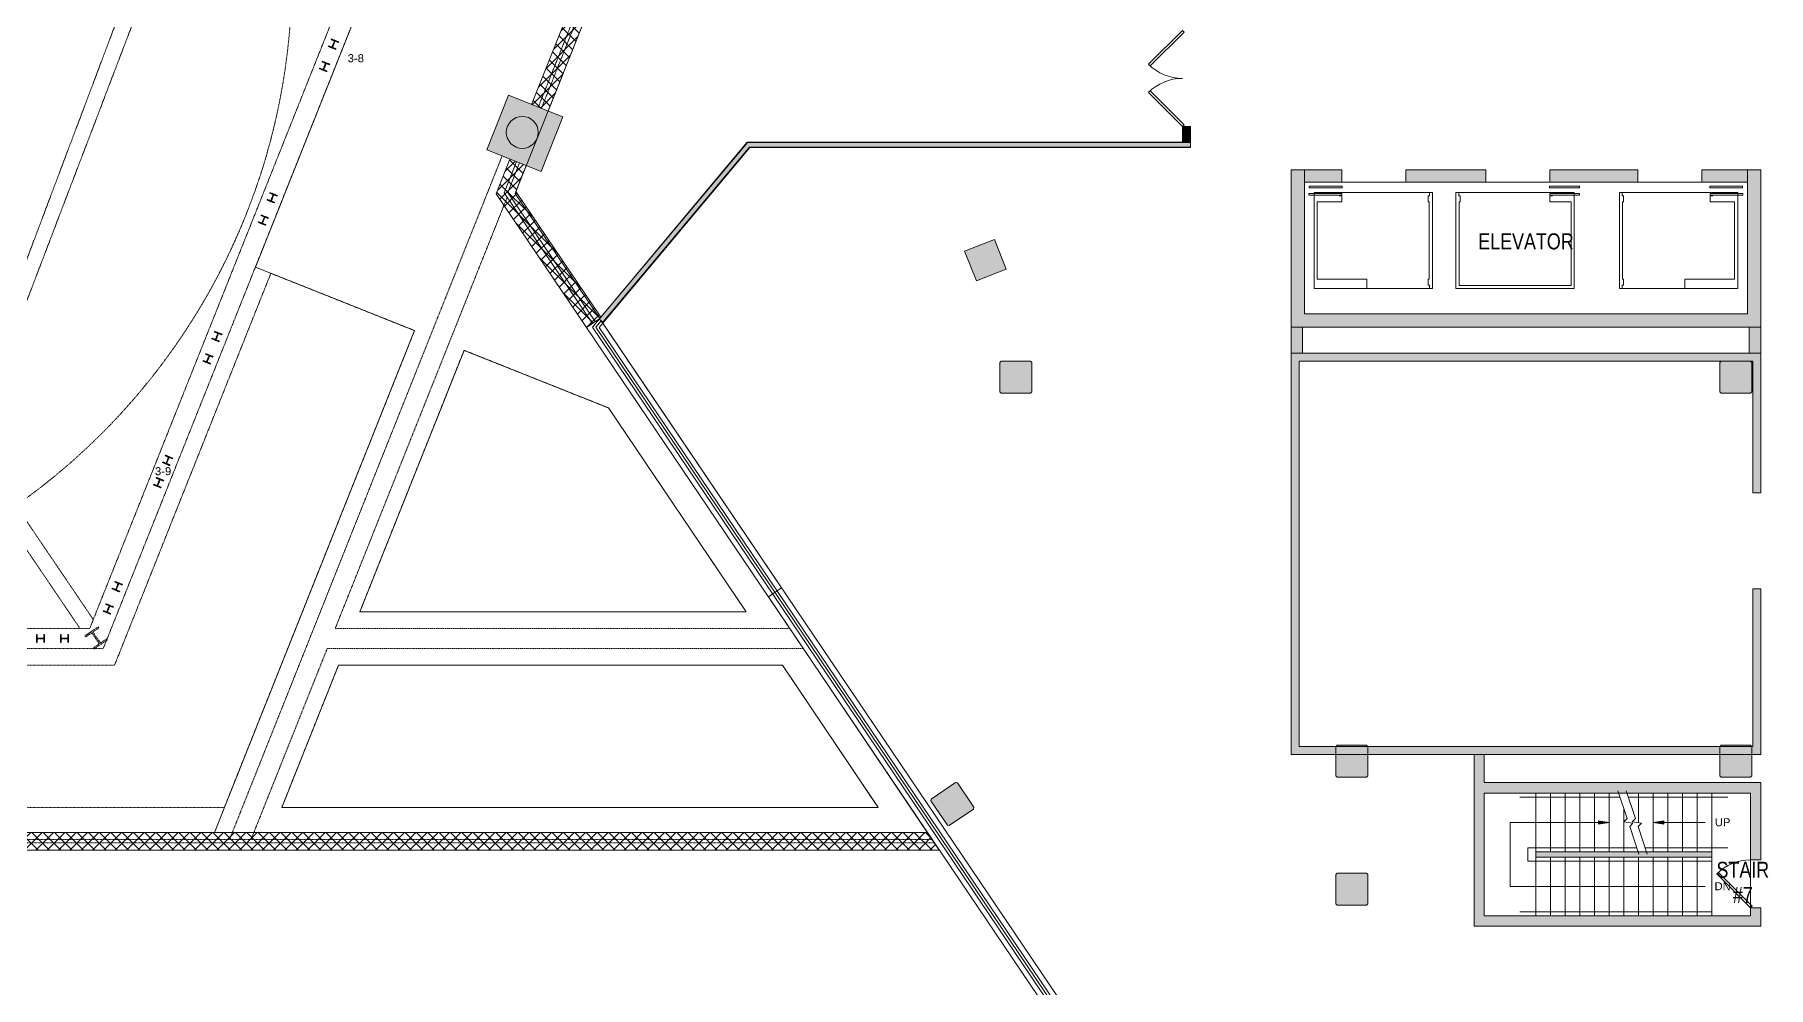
# Model space of a CAD drawing. Header units: inches. Extents: x -13 to 4331, y -638 to 2885.
# Drawn here: x 2208 to 3508, y 77 to 791 of the extents above; entities that cross this region are included whole.
import ezdxf

# ---------------------------------------------------------------- set-up
doc = ezdxf.new("R2010")
doc.units = ezdxf.units.IN
doc.header["$MEASUREMENT"] = 0
doc.linetypes.add('IMPORT-DASHDOT2', pattern=[0.25, 0.125, -0.0625, 0, -0.0625])
doc.linetypes.add('IMPORT-HIDDEN2 _2_', pattern=[0.09375, 0.0625, -0.03125])
doc.layers.get('DEFPOINTS').update_dxf_attribs({"lineweight": 9})
for name, color, linetype, lineweight in [('A-DOOR', 31, 'Continuous', 13), ('A-ELEV', 7, 'Continuous', 9), ('A-FLOR-LEVL', 7, 'Continuous', 9), ('A-FLOR-STRS', 7, 'Continuous', 9), ('A-GLAZ', 7, 'Continuous', 9), ('A-GLAZ-MULL', 7, 'Continuous', 9), ('A-HRAL', 7, 'Continuous', 9), ('A-WALL', 113, 'Continuous', 9), ('A-WALL-PATT', 111, 'Continuous', 13), ('A-WALL-PRHT', 7, 'Continuous', 9), ('Chevy Chase Pavilion_3rd Floor Base_dwg', 8, 'Continuous', 9), ('DEMO', 7, 'IMPORT-HIDDEN2 _2_', 9), ('DEMO-RCP', 7, 'IMPORT-HIDDEN2 _2_', 9), ('I-WALL', 2, 'Continuous', 13), ('NIC', 7, 'Continuous', 9), ('S-COLS', 52, 'Continuous', 13), ('S-STRC', 7, 'IMPORT-DASHDOT2', 9), ('TEXT', 7, 'Continuous', 9), ('TEXT - RCP', 7, 'Continuous', 9)]:
    doc.layers.add(name, color=color, linetype=linetype, lineweight=lineweight)
doc.styles.add('Arial', font='arial.ttf', dxfattribs={"height": 5.999999999999998})
doc.styles.add('Arial_1', font='arial.ttf', dxfattribs={"width": 0.8, "height": 12})
pattern_1 = [(45, (1725.905, 1495.674), (-4.242640687119286, 4.242640687119286), []), (135, (1725.905, 1495.674), (-4.242640687119286, -4.242640687119285), [])]

# ---------------------------------------------------------------- blocks, each defined once
blk = doc.blocks.new('Chevy Chase Pavilion_3rd Floor Base_dwg_column6-5518004-FIRST FLOOR CONSTRUCTION')
at = {"layer": 'A-WALL-PATT', "lineweight": 9}
blk.add_hatch(color=7, dxfattribs=at).paths.add_polyline_path([(-250.2636160969102, 658.7061392295558), (-226.2636160969136, 658.7061392295565), (-226.2636160969133, 682.7061392295572), (-250.263616096913, 682.7061392295572)], flags=0)
at = {"layer": 'S-COLS', "color": 7, "lineweight": 9, "flags": 128}
blk.add_lwpolyline([(-250.2636160969159, 658.7061392295582), (-226.2636160969159, 658.7061392295582), (-226.2636160969159, 682.7061392295582), (-250.2636160969159, 682.7061392295582)], close=True, dxfattribs=at)
blk = doc.blocks.new('Chevy Chase Pavilion_3rd Floor Base_dwg__U4-5518007-FIRST FLOOR CONSTRUCTION')
at = {"layer": 'A-DOOR', "color": 7, "lineweight": 9, "flags": 128}
blk.add_lwpolyline([(0, 0), (-25.45584412271571, -25.45584412271571), (-26.07456255625394, -24.83712568917748), (-26.65715832563353, -24.18228459148062), (-1.237436867076454, 1.237436867076458)], close=True, dxfattribs=at)
at = {"layer": 'A-DOOR', "color": 7, "lineweight": 9}
blk.add_arc((0, 0), 36.00000000000003, 180.0000000000003, 225.0000000000001, dxfattribs=at)
blk = doc.blocks.new('Chevy Chase Pavilion_3rd Floor Base_dwg_cut-5518010-FIRST FLOOR CONSTRUCTION')
at = {"layer": 'A-FLOR-STRS', "flags": 128}
blk.add_lwpolyline([(-1, 0), (-0.125, 0), (-0.0625, -0.125), (0.0625, 0.125), (0.125, 0), (1, 0)], dxfattribs=at)
blk = doc.blocks.new('Chevy Chase Pavilion_3rd Floor Base_dwg__U3-5518005-FIRST FLOOR CONSTRUCTION')
at = {"layer": 'A-DOOR', "color": 7, "lineweight": 9, "flags": 128}
blk.add_lwpolyline([(0, 0), (25.45584412271571, 25.45584412271571), (26.07456255625394, 24.83712568917748), (26.65715832563353, 24.18228459148062), (1.237436867076457, -1.237436867076458)], close=True, dxfattribs=at)
at = {"layer": 'A-DOOR', "color": 7, "lineweight": 9}
blk.add_arc((0, 0), 36.00000000000003, 2.608054838800084e-13, 45, dxfattribs=at)
blk = doc.blocks.new('Chevy Chase Pavilion_3rd Floor Base_dwg__U3-5518006-FIRST FLOOR CONSTRUCTION')
at = {"layer": 'A-DOOR', "color": 7, "lineweight": 9, "flags": 128}
blk.add_lwpolyline([(0, 0), (25.45584412271571, 25.45584412271571), (26.07456255625394, 24.83712568917748), (26.65715832563353, 24.18228459148062), (1.237436867076457, -1.237436867076458)], close=True, dxfattribs=at)
at = {"layer": 'A-DOOR', "color": 7, "lineweight": 9}
blk.add_arc((0, 0), 36.00000000000003, 2.608054838800084e-13, 45, dxfattribs=at)
blk = doc.blocks.new('Chevy Chase Pavilion_3rd Floor Base_dwg_col-W-5518012-FIRST FLOOR CONSTRUCTION')
at = {"layer": 'A-WALL-PATT', "linetype": 'IMPORT-HIDDEN2 _2_', "lineweight": 9}
blk.add_hatch(color=7, dxfattribs=at).paths.add_polyline_path([(1.000000000000028, 0.9166666666664581), (0.5416666666668845, 0.9166666666664581), (0.5416666666668845, 0.08333333333305858), (1.000000000000028, 0.08333333333305858), (1.000000000000028, -2.55795384873636e-13), (0, -2.55795384873636e-13), (0, 0.08333333333305858), (0.4583333333333143, 0.08333333333305858), (0.4583333333333143, 0.9166666666664581), (0, 0.9166666666664581), (0, 0.9999999999997725), (1.000000000000028, 0.9999999999997725)], flags=0)
at = {"layer": 'DEMO', "flags": 128}
blk.add_lwpolyline([(0, 0.08333333333333354), (0.4583333333333333, 0.08333333333333354), (0.4583333333333333, 0.9166666666666667), (0, 0.9166666666666667), (0, 1), (1, 1), (1, 0.9166666666666666), (0.5416666666666667, 0.9166666666666666), (0.5416666666666667, 0.08333333333333333), (1, 0.08333333333333333), (1, 0), (0, 0)], close=True, dxfattribs=at)
blk = doc.blocks.new('Chevy Chase Pavilion_3rd Floor Base_dwg-5020009-FIRST FLOOR CONSTRUCTION')
at = {"layer": 'A-FLOR-STRS'}
for points in [[(3380.639716058735, 198.9044211403361), (3380.639716058735, 201.5710878070028), (3388.639716058735, 200.2377544736691)], [(3429.639716058734, 198.9044211403341), (3421.639716058733, 200.2377544736678), (3429.639716058734, 201.5710878070008)]]:
    blk.add_hatch(color=256, dxfattribs=at).paths.add_polyline_path(points, flags=0)
at = {"layer": 'A-WALL-PATT', "lineweight": 9}
for points in [[(2587.627538526511, 688.5049558358602), (2603.926359421773, 729.3748523053183), (2563.056462952316, 745.6736732005794), (2546.757642057054, 704.8037767311213), (2583.455845742369, 690.1686173420641)], [(3502.263618585971, 571.6474847866144), (3502.263618585971, 689.6449372900989), (3492.26478222387, 689.6436939408189), (3492.264782224837, 581.6431207411155), (3160.037170419523, 581.6431495982912), (3160.037170419523, 689.6470933791123), (3150.038237045009, 689.6471917356424), (3150.039584318267, 571.6474847866144), (3493.614927031549, 571.6474847866144)], [(3188.038159098469, 680.5222617113619), (3188.038159098469, 689.6469549687084), (3160.038239805762, 689.6471222089248), (3160.03823980645, 680.5222617113619)], [(3236.038237042679, 680.5215966340694), (3296.038159093005, 680.5215966340694), (3296.038159093005, 689.6459471737838), (3236.038237042679, 689.6465514739715)], [(3410.039481143774, 680.520688771957), (3410.039481143774, 689.6453291009165), (3344.038237029398, 689.6456436118509), (3344.03815909215, 680.520688771957)], [(3458.039481141863, 680.5201455297375), (3492.264692237894, 680.5201455297375), (3492.264704277158, 689.6449372790329), (3458.039481141863, 689.6451003700032)], [(3150.039584318267, 552.2377544736647), (3158.685762775769, 552.2377544736647), (3158.685762775769, 571.6473956966978), (3150.037071221348, 571.6474847866144), (3150.037071221348, 552.2377544736647)], [(3496.264784154648, 552.2377544736647), (3502.263618585971, 552.2377544736647), (3502.263618585971, 571.6474847866144), (3493.614927031549, 571.6473956966978), (3493.614927031549, 552.2377544736647)], [(2932.606283156838, 522.2377544736654), (2954.606283156836, 522.2377544736654), (2955.606283156835, 523.2377544736665), (2955.606283156835, 545.2377544736656), (2954.606283156835, 546.2377544736654), (2932.606283156838, 546.2377544736654), (2931.606283156837, 545.2377544736656), (2931.606283156837, 523.2377544736665)], [(3150.037071221348, 251.2377544736657), (3183.639716234187, 251.2377544736657), (3183.63971623419, 257.2377544736664), (3156.037071221348, 257.237754473665), (3156.037071221348, 546.2377544736647), (3496.264784154648, 546.2377544736647), (3496.264784154648, 447.4426196301401), (3502.264784154646, 447.4426196301401), (3502.263618585971, 552.2377544736647), (3150.037071221348, 552.2377544736647), (3150.037071221348, 257.2377544736664)], [(3494.63971605873, 522.2377544736647), (3495.63971605873, 523.2377544736597), (3495.63971605873, 545.2377544736656), (3494.63971605873, 546.2377544736647), (3472.639716058733, 546.2377544736647), (3471.63971605873, 545.2377544736725), (3471.63971605873, 523.2377544736652), (3472.639716058733, 522.2377544736647)], [(3502.264295752487, 251.2377544736657), (3502.264784154646, 251.2377544736657), (3502.263618585971, 375.4426196301394), (3496.264784154648, 375.4426196301394), (3496.264784154648, 257.2377544736664), (3495.63971605873, 257.2377544736664), (3495.63971605873, 251.2377544736657), (3496.264784154648, 251.2377544736657)], [(3184.639716234193, 234.2377544736655), (3206.639716234189, 234.2377544736655), (3207.63971623419, 235.2377544736605), (3207.63971623419, 257.2377544736657), (3206.639716234189, 258.2377544736648), (3184.639716234193, 258.2377544736648), (3183.63971623419, 257.2377544736711), (3183.63971623419, 235.2377544736646)], [(3465.639716058738, 251.2377544736657), (3471.63971605873, 251.2377544736657), (3471.63971605873, 257.2377544736664), (3207.63971623419, 257.2377544736664), (3207.63971623419, 251.2377544736657), (3455.639716058679, 251.2377544736657)], [(3375.419743826022, 122.6127544736664), (3378.338613293855, 122.6127544736664), (3376.447772376121, 128.2931094324469), (3375.419743826021, 127.5437661215853), (3374.627380733807, 127.2567462523004), (3373.993689302247, 127.3510126252829), (3373.509882955104, 127.7682324329723), (3373.167175116132, 128.4500728678219), (3372.956779209083, 129.3382011222727), (3372.881356028204, 130.2377544736659), (3294.840046934116, 130.2377544736625), (3294.840046934116, 222.2377544736662), (3494.639716058735, 222.2377544736662), (3494.63971605873, 172.2377544736659), (3502.264295752487, 172.2377544736659), (3502.264295752487, 230.3384676021812), (3294.840046934116, 230.3384676021812), (3294.840046934116, 251.2377544736657), (3287.215046934118, 251.2377544736657), (3287.215046934118, 122.6127544736664), (3374.627380733807, 122.6127544736664)], [(3472.639716058733, 234.2377544736655), (3494.63971605873, 234.2377544736655), (3495.63971605873, 235.2377544736605), (3495.63971605873, 257.2377544736664), (3494.63971605873, 258.2377544736648), (3472.639716058733, 258.2377544736648), (3471.63971605873, 257.2377544736725), (3471.63971605873, 235.2377544736646)], [(2893.677742663578, 197.9550153140478), (2911.888609430774, 210.2986100735686), (2912.155303612941, 211.6874492338813), (2899.81170885341, 229.8983160010741), (2898.422869693106, 230.1650101832406), (2880.212002925906, 217.8214154237137), (2879.945308743747, 216.4325762634091), (2892.288903503271, 198.2217094962109)], [(3426.805407798622, 174.2377544736662), (3465.639716058734, 174.2377544736662), (3465.639716058734, 178.2377544736659), (3333.639716058734, 178.2377544736659), (3333.639716058734, 174.2377544736662), (3390.378648465695, 174.2377544736662)], [(3184.639716234193, 138.2377544736648), (3206.639716234189, 138.2377544736648), (3207.63971623419, 139.2377544736598), (3207.63971623419, 161.2377544736657), (3206.639716234189, 162.2377544736648), (3184.639716234193, 162.2377544736648), (3183.63971623419, 161.2377544736719), (3183.63971623419, 139.2377544736653)], [(3436.265594669934, 122.6127544736664), (3502.263878598276, 122.6127544736664), (3502.263878598276, 136.2377544736653), (3494.638993131531, 136.2377544736653), (3494.638942694748, 130.2377544736659), (3372.881356028204, 130.2377544736659), (3372.956779209085, 129.33820112227), (3373.246068354176, 128.2931094324469), (3373.509882955104, 127.7682324329723), (3373.993689302248, 127.3510126252822), (3374.627380733807, 127.2567462523004), (3375.419743826021, 127.5437661215853), (3376.447772376121, 128.2931094324469), (3378.338613293855, 122.6127544736664), (3426.805407798622, 122.6127544736664)]]:
    blk.add_hatch(color=7, dxfattribs=at).paths.add_polyline_path(points, flags=0)
h = blk.add_hatch(color=7, dxfattribs=at)
h.paths.add_polyline_path([(3068.50309266684, 706.4377544736677), (3074.503092666839, 706.4377544736677), (3074.503092666839, 706.6877544736689), (3068.50309266684, 706.6877544736689)], flags=0)
h.paths.add_polyline_path([(3068.50309266684, 710.1877544736684), (3074.503092666839, 710.1877544736684), (3074.503092666839, 722.3377544736676), (3068.50309266684, 722.3377544736676)], flags=0)
at = {"layer": 'A-WALL-PRHT'}
h = blk.add_hatch(dxfattribs=at)
h.set_pattern_fill('FP_2', color=256, style=0, pattern_type=2)
h.set_pattern_definition(pattern_1)
h.paths.add_polyline_path([(1596.309969728516, 179.644903986016), (2886.203800537217, 179.644903986016), (2877.255779260887, 192.8949039860204), (1563.49426479119, 192.8949039860204), (1471.693469416868, 328.3313053141903), (1589.454947138024, 407.7061026581259), (1393.609022590281, 694.2639212634073), (1277.067260688771, 615.4278102280238), (1177.104470217226, 762.9470813516708), (1469.314160795872, 1495.673692562755), (1697.904989723616, 1495.673692562757), (1697.904989723616, 1508.923692562756), (1460.33345238101, 1508.923692562756), (1114.984929083065, 642.9494921118313), (1040.65097682159, 628.7138001670859), (996.4772761419093, 646.330170597509), (968.6393692486329, 685.1070435655478), (1037.261295402938, 857.1790624854297), (1024.953883397932, 862.0872301413925), (953.643892176701, 683.2747886047822), (987.972099514079, 635.4572375135575), (1039.339818137505, 614.9719092410215), (1124.604276021149, 631.3009018391516), (1171.175200890467, 748.0792191252339), (1273.259961075858, 597.1853896323986), (1391.342137574331, 676.1102082579431), (1570.865438324442, 411.5583301360479), (1453.29141009911, 331.8649153627538), (1556.468384525747, 179.644903986016), (1563.494264791188, 179.644903986016)], flags=0)
h = blk.add_hatch(dxfattribs=at)
h.set_pattern_fill('FP_2', color=256, style=0, pattern_type=2)
h.set_pattern_definition(pattern_1)
h.paths.add_polyline_path([(2592.780024021013, 733.8199852767522), (2661.547260623848, 906.2563755249558), (2253.050442134711, 1508.923692562755), (2061.90498980121, 1508.923692562756), (2061.904989801202, 1495.673692562757), (2246.024561869269, 1495.673692562757), (2646.637157866286, 904.6381998163398), (2580.472612016005, 738.7281529327123)], flags=0)
h = blk.add_hatch(dxfattribs=at)
h.set_pattern_fill('FP_9', color=256, style=0, pattern_type=2)
h.set_pattern_definition([(45, (2553.804, 571.528), (-4.242640687119286, 4.242640687119286), []), (135, (2553.804, 571.528), (-4.242640687119286, -4.242640687119285), [])])
h.paths.add_polyline_path([(2621.5567087544, 571.5275177902389), (2631.560289541254, 578.2831595804063), (2632.348515115921, 579.2225302407888), (2568.708319815791, 673.4592963024173), (2576.481203125751, 692.9500888072947), (2564.173791120745, 697.8582564632542), (2553.803590447138, 671.8545945654715), (2579.79640810057, 633.3650980305055)], flags=0)
at = {"layer": 'A-ELEV'}
for p, q in [((3253.91251145223, 603.2782238658496), (3253.91251145223, 600.7782237438681)), ((3398.391341777982, 603.2782238658496), (3398.391341777982, 600.7782237438681))]:
    blk.add_line(p, q, dxfattribs=at)
at = {"layer": 'A-ELEV', "flags": 128}
for points in [[(3188.288133544416, 677.5287820424537), (3188.288133544416, 676.2787819776486), (3163.663126662157, 676.2787819776486), (3163.663126662157, 677.5289949601338), (3188.288133544416, 677.5289949601338)], [(3343.788133505366, 677.5275655369196), (3343.788133505366, 676.2775654721117), (3366.288121268966, 676.2775654721117), (3366.288121268966, 677.5272644062998), (3343.788133505366, 677.5272644062998)], [(3464.015719685796, 677.5287820424537), (3464.015719685796, 676.2787819776486), (3488.640726568055, 676.2787819776486), (3488.640726568055, 677.5289949601338), (3464.015719685796, 677.5289949601338)], [(3188.038086547354, 672.028783903525), (3188.038086547354, 670.778783838718), (3163.413079672724, 670.778783838718), (3163.413079672724, 672.0289968212064), (3188.038086547354, 672.0289968212064)], [(3167.287494021299, 600.7789634890032), (3167.287494021299, 672.7789637546875), (3256.038093126112, 672.7789637546875), (3256.038093126112, 600.7782055918033), (3167.287494021299, 600.7782055918033)], [(3186.038071503297, 670.2788009001456), (3188.038071598598, 670.2788009001456), (3188.038071598598, 665.7787835909394), (3169.663037270756, 665.7787835909394), (3169.663037270756, 607.778943548295), (3206.912555794775, 607.778943548295), (3206.912555794775, 600.7786251038838)], [(3253.913093023189, 672.7782240095507), (3253.913093023189, 670.2782238875693), (3252.913071618257, 670.2782238875693), (3252.913071618257, 665.7782322048056), (3253.663033212897, 665.7782322048056), (3253.663033212897, 607.7782262262958), (3252.91254984234, 607.7782262262958), (3252.91254984234, 603.278232407999), (3253.91251145223, 603.278232407999)], [(3362.412488263462, 600.7772970471091), (3362.412488263462, 672.7772972669623), (3273.663095048973, 672.7772972669623), (3273.663095048973, 600.7780549443067), (3362.412488263462, 600.7780549443067)], [(3275.788095155707, 672.778037012099), (3275.788095155707, 670.2780368901176), (3276.788073849895, 670.2780368901176), (3276.788073849895, 665.7780281230584), (3276.038035372103, 665.7780281230584), (3276.038035372103, 603.0280347710691), (3360.037507365125, 603.0280347710691), (3360.037507365125, 665.7773172076718), (3344.038033154191, 665.7773172076718), (3344.038033154191, 670.2775630392398), (3346.038071689157, 670.2775630392398)], [(3344.038086542617, 672.027563126916), (3344.038086542617, 670.7775630621095), (3366.288074287154, 670.7775630621095), (3366.288074287154, 672.0272641318329), (3344.038086542617, 672.0272641318329)], [(3485.016359208913, 600.7789634890032), (3485.016359208913, 672.7789637546875), (3396.265760104101, 672.7789637546875), (3396.265760104101, 600.7782055918033), (3485.016359208913, 600.7782055918033)], [(3398.390760207023, 672.7782240095507), (3398.390760207023, 670.2782238875693), (3399.390781611955, 670.2782238875693), (3399.390781611955, 665.7782322048056), (3398.640820017315, 665.7782322048056), (3398.640820017315, 607.7782262262958), (3399.391303387873, 607.7782262262958), (3399.391303387873, 603.278232407999), (3398.391341777982, 603.278232407999)], [(3466.265781726916, 670.2788009001456), (3464.265781631615, 670.2788009001456), (3464.265781631615, 665.7787835909394), (3482.640815959456, 665.7787835909394), (3482.640815959456, 607.778943548295), (3445.391297435437, 607.778943548295), (3445.391297435437, 600.7786251038838)], [(3464.265766682858, 672.028783903525), (3464.265766682858, 670.778783838718), (3488.890773557489, 670.778783838718), (3488.890773557489, 672.0289968212064), (3464.265766682858, 672.0289968212064)]]:
    blk.add_lwpolyline(points, dxfattribs=at)
at = {"layer": 'A-FLOR-LEVL', "flags": 128}
blk.add_lwpolyline([(2342.603192886145, 192.8949039860192), (2492.675190904537, 569.1900293550522), (2373.317945347198, 616.7893311736893), (2479.435683914141, 882.8840110807512), (2166.576785394905, 1344.70782962255), (1571.953080256767, 1344.70782962255), (1516.886475882751, 1206.653784565524), (1378.727151066722, 1268.523413846315)], dxfattribs=at)
for points in [[(3492.264704277155, 581.6431986638474), (3160.039148953058, 581.6431986638474), (3160.039148953058, 680.519933373504), (3492.264704277155, 680.519933373504)], [(2529.824351099759, 554.3750295450138), (2451.604821647401, 358.2366652332093), (2741.462590528436, 358.2366652332093), (2638.191936804531, 511.1582851235081)], [(2768.49004798463, 318.2161899014182), (2435.654014550569, 318.2161899014182), (2393.144363763016, 211.644903985836), (2840.460020348041, 211.644903985836)]]:
    blk.add_lwpolyline(points, close=True, dxfattribs=at)
at = {"layer": 'A-FLOR-STRS'}
for p, q in [((3333.639716058733, 222.2377544736719), (3333.639716058733, 130.2377544736719)), ((3344.639716058733, 222.2377544736714), (3344.639716058733, 178.2377544736714)), ((3355.639716058733, 222.237754473671), (3355.639716058733, 178.237754473671)), ((3366.639716058733, 222.2377544736705), (3366.639716058733, 178.2377544736705)), ((3377.639716058733, 222.23775447367), (3377.639716058733, 178.2377544736701)), ((3388.639716058733, 222.2377544736696), (3388.639716058733, 178.2377544736696)), ((3410.639716058733, 222.2377544736687), (3410.639716058733, 200.0404777958969)), ((3421.639716058733, 222.2377544736682), (3421.639716058733, 178.2377544736682)), ((3432.639716058733, 222.2377544736678), (3432.639716058733, 178.2377544736678)), ((3443.639716058733, 222.2377544736673), (3443.639716058733, 178.2377544736673)), ((3454.639716058733, 222.2377544736669), (3454.639716058733, 178.2377544736669)), ((3396.606628536052, 219.2615926412426), (3321.639716580862, 219.2615926412426)), ((3399.639716058732, 210.1497664752843), (3399.639716058732, 178.2377544736692)), ((3477.637335316169, 219.2377544736665), (3402.930931673611, 219.2377544736665)), ((3380.639716058735, 198.9044211403361), (3380.639716058735, 201.5710878070028)), ((3380.639716058735, 201.5710878070028), (3388.639716058735, 200.2377544736691)), ((3388.639716058735, 200.2377544736691), (3380.639716058735, 198.9044211403361)), ((3410.639716058732, 197.6622707523732), (3410.639716058732, 196.1014477778757)), ((3421.639716058733, 200.2377544736678), (3429.639716058734, 201.5710878070008)), ((3421.639716058732, 200.2377544736682), (3460.639716058732, 200.2377544736682)), ((3429.639716058734, 198.9044211403341), (3421.639716058733, 200.2377544736678)), ((3429.639716058734, 201.5710878070008), (3429.639716058734, 198.9044211403341)), ((3361.154007210892, 174.2377544736664), (3333.639716058731, 174.2377544736664)), ((3344.639716058733, 174.2377544736714), (3344.639716058733, 130.2377544736714)), ((3355.639716058733, 174.237754473671), (3355.639716058733, 130.237754473671)), ((3366.639716058733, 174.2377544736705), (3366.639716058733, 130.2377544736705)), ((3377.639716058733, 174.2377544736701), (3377.639716058733, 130.2377544736701)), ((3388.639716058733, 174.2377544736696), (3388.639716058733, 130.2377544736696)), ((3399.639716058733, 174.2377544736692), (3399.639716058733, 130.2377544736692)), ((3410.639716058733, 174.2377544736687), (3410.639716058733, 130.2377544736687)), ((3477.639716058729, 181.2377544736664), (3415.58744902476, 181.2377544736664)), ((3421.639716058733, 174.2377544736683), (3421.639716058733, 130.2377544736683)), ((3432.639716058732, 174.2377544736678), (3432.639716058732, 130.2377544736678)), ((3443.639716058732, 174.2377544736674), (3443.639716058732, 130.2377544736674)), ((3454.639716058732, 174.2377544736669), (3454.639716058732, 130.2377544736669)), ((3465.639716058732, 174.2377544736665), (3465.639716058732, 130.2377544736665)), ((3321.639716580862, 133.2808197462726), (3465.639716058732, 133.2808197462726))]:
    blk.add_line(p, q, dxfattribs=at)
at = {"layer": 'A-FLOR-STRS', "flags": 128}
for points in [[(3465.639716058733, 222.2377544736664), (3465.639716058733, 178.2377544736664), (3333.639716058731, 178.2377544736664)], [(3388.639716058732, 200.2377544736696), (3314.239881496423, 200.2377544736696), (3314.239881496423, 152.2377544736665), (3460.639716058731, 152.2377544736665)], [(3409.263765207674, 181.2377544736385), (3327.639716058729, 181.2377544736385), (3327.639716058729, 171.2377544736725), (3465.639716058731, 171.2377544736725)]]:
    blk.add_lwpolyline(points, dxfattribs=at)
at = {"layer": 'A-GLAZ', "flags": 128}
blk.add_lwpolyline([(2632.675069958689, 576.5294940018636), (2628.659467263028, 571.73079980148), (3437.302845925854, -625.6875384507324)], dxfattribs=at)
at = {"layer": 'A-GLAZ-MULL', "flags": 128}
for points in [[(3434.889791503751, -625.6879709010042), (2626.15924373224, 571.8594451276828), (2742.12317252885, 710.4377544736682), (3068.50309266684, 710.4377544736682), (3068.50309266684, 710.1877544736677)], [(3068.50309266684, 706.6877544736675), (3068.50309266684, 706.4377544736677), (2743.991677208252, 706.4377544736677), (2631.159690793816, 571.6021544752779), (3439.715900347949, -625.6871060004606)]]:
    blk.add_lwpolyline(points, dxfattribs=at)
at = {"layer": 'A-HRAL', "flags": 128}
for points in [[(2569.166420518989, 695.8672073197718), (2559.84984858725, 672.5055584776287), (2626.011104405405, 574.5356707757603)], [(2628.082916336105, 575.934811699258), (2562.662061675673, 672.8083323902606), (2571.488573727476, 694.9411379507142)]]:
    blk.add_lwpolyline(points, dxfattribs=at)
at = {"layer": 'A-WALL', "color": 7}
for p, q in [((3068.50309266684, 706.4377544736677), (3068.50309266684, 706.6877544736675)), ((2633.830771938577, 574.7941290229512), (3444.542009192137, -625.6862410999153)), ((3158.685762775767, 571.6473991527262), (3158.685762775767, 552.2376688397765)), ((3493.614927031547, 571.6473991527262), (3493.614927031547, 552.2376688397765)), ((3150.037071221346, 552.2377544736651), (3502.264784154644, 552.2377544736651))]:
    blk.add_line(p, q, dxfattribs=at)
at = {"layer": 'A-WALL', "color": 7, "flags": 128}
for points in [[(2563.056462952314, 745.6736732005793), (2603.926359421771, 729.3748523053177), (2587.62753852651, 688.5049558358601), (2546.757642057053, 704.8037767311216)], [(3410.03948114377, 680.5203742606514), (3344.038159092147, 680.5203742606514), (3344.038159092147, 689.645643611856), (3410.03948114377, 689.645643611856)], [(3333.639716058731, 174.2377544736664), (3333.639716058731, 178.2377544736664), (3465.639716058732, 178.2377544736664), (3465.639716058732, 174.2377544736664)]]:
    blk.add_lwpolyline(points, close=True, dxfattribs=at)
for points in [[(3068.50309266684, 710.1877544736677), (3068.50309266684, 722.3377544736676), (3074.503092666839, 722.3377544736676), (3074.503092666839, 710.1877544736677)], [(3074.503092666839, 706.6877544736675), (3074.503092666839, 706.4377544736677), (3068.50309266684, 706.4377544736677)], [(3160.037170462963, 581.6475370851649), (3492.263717184933, 581.6475370851649), (3492.263717184933, 689.6450354091896), (3502.264784154644, 689.6450354091896), (3502.264784154644, 571.6451684915048), (3150.037071221346, 571.6451684915048), (3150.037071221346, 689.6471917356421), (3160.038239806448, 689.6471917356421), (3160.038239806448, 581.6475370851649)], [(3150.037071221346, 571.6474847866148), (3150.037071221346, 251.2377544736665), (3502.264784154644, 251.2377544736665), (3502.264784154644, 375.4426196301401), (3496.264784154644, 375.4426196301401), (3496.264784154644, 257.2377544736664), (3156.037071221346, 257.2377544736664), (3156.037071221346, 546.2377544736651), (3496.264784154644, 546.2377544736651), (3496.264784154644, 447.4426196301401), (3502.264784154644, 447.4426196301401), (3502.264784154644, 689.6449372786617)], [(3160.038161860835, 680.5222617112881), (3188.038159098467, 680.5222617112881), (3188.038159098467, 689.6469549682433), (3160.038239806743, 689.6469549682433)], [(3236.038159095964, 680.5215966340697), (3296.038159093003, 680.5215966340697), (3296.038159093003, 689.6459471729986), (3236.038237042676, 689.6459471729986), (3236.038237042676, 680.5215966340706)], [(3492.264704277155, 680.519982438768), (3458.039481141861, 680.519982438768), (3458.039481141861, 689.6451003700031), (3492.264782223867, 689.6451003700031)], [(3430.063682659556, -625.6888358015475), (2621.556708754399, 571.5275177902395), (2631.50140602176, 578.2433942230294)], [(3294.840046934115, 130.2377544736664), (3494.638942694746, 130.2377544736664), (3494.638942694746, 136.2377544736664), (3502.263993131797, 136.2377544736664), (3502.263993131797, 122.6127544736665), (3287.215046934116, 122.6127544736665), (3287.215046934116, 251.2377544736665)], [(3294.840046934115, 251.2377544736665), (3294.840046934115, 230.3384676021815), (3502.264784154644, 230.3384676021815), (3502.264784154644, 172.2377544736664), (3494.639295752216, 172.2377544736664), (3494.639295752216, 222.2377544736665), (3294.840046934115, 222.2377544736665), (3294.840046934115, 130.2377544736664)]]:
    blk.add_lwpolyline(points, dxfattribs=at)
at = {"layer": 'A-WALL-PRHT', "flags": 128}
for points in [[(2886.203800537215, 179.644903986021), (1556.468384525745, 179.644903986021), (1453.291410099109, 331.8649153627545), (1570.86543832444, 411.5583301360471), (1391.34213757433, 676.1102082579428), (1273.259961075857, 597.1853896323988), (1171.175200890466, 748.079219125234), (1124.604276021149, 631.3009018391508), (1039.339818137504, 614.9719092410218), (987.9720995140781, 635.4572375135576), (953.6438921767001, 683.2747886047822), (1024.953883397932, 862.0872301413929), (1037.261295402938, 857.1790624854307), (968.6393692486316, 685.1070435655479), (996.4772761419084, 646.3301705975086), (1040.650976821589, 628.7138001670858), (1114.984929083065, 642.9494921118314), (1460.333452381009, 1508.923692562756), (1697.904989723615, 1508.923692562756)], [(2061.9049898012, 1508.923692562756), (2253.050442134709, 1508.923692562756), (2661.547260623846, 906.2563755249553), (2592.780024021008, 733.8199852767455)], [(2877.25577926094, 192.894903986021), (1563.494264791187, 192.894903986021), (1471.693469416867, 328.3313053141903), (1589.454947138023, 407.7061026581259), (1394.711248668565, 695.0095356772962), (1277.06726068877, 615.4278102280236), (1177.104470217223, 762.9470813516673), (1469.314160795871, 1495.673692562756), (1697.904989723615, 1495.673692562756)], [(2061.9049898012, 1495.673692562756), (2246.024561869267, 1495.673692562756), (2646.637157866284, 904.6381998163403), (2580.472612016, 738.7281529327048)], [(2564.173791120738, 697.858256463247), (2553.803590447136, 671.8545945654719), (2621.556708754399, 571.5275177902395), (2631.50140602176, 578.2433942230293)], [(2632.336118879499, 579.2408862691782), (2568.708319815786, 673.4592963024174), (2576.481203125726, 692.9500888072389)]]:
    blk.add_lwpolyline(points, dxfattribs=at)
at = {"layer": 'DEFPOINTS', "linetype": 'IMPORT-HIDDEN2 _2_'}
blk.add_circle((1913.782797766371, 836.4345961347191), 487.0000000000005, dxfattribs=at)
at = {"layer": 'DEMO'}
for p, q in [((1975.218727079106, 760.4717618182203), (2251.756969038362, 352.4717618186391)), ((1965.285308606485, 753.7392141962871), (2241.823550565704, 345.7392141967587))]:
    blk.add_line(p, q, dxfattribs=at)
at = {"layer": 'DEMO', "flags": 128}
for points in [[(2880.885636948486, 187.519903986021), (1560.644143551433, 187.519903986021), (1463.761223601775, 330.2542840409482), (1582.029321043311, 408.895524683142), (1393.60902259028, 687.0972718837909), (1275.385530208609, 608.0845673369852), (1171.056032306129, 762.2906515830894), (1465.671043231351, 1501.048692562756), (1697.904989723615, 1501.048692562756)], [(2061.9049898012, 1503.548692562756), (2250.200320894955, 1503.548692562756), (2655.49882271276, 905.5999457563665), (2587.78739462275, 735.8110344202007)], [(2061.9049898012, 1501.048692562756), (2248.874683109022, 1501.048692562756), (2652.685595777371, 905.2946295849295), (2585.465241414258, 736.7371037892495)], [(2882.573942849669, 185.019903986021), (1559.3185057655, 185.019903986021), (1460.2768415052, 330.9394936259088), (1578.544938946736, 409.5807342681022), (1392.916670843921, 683.6341264280694), (1274.829525342671, 604.7059865761172), (1169.937302244477, 759.485394559234), (1120.702088112304, 636.026273364861), (1039.871703264067, 620.5464498997083), (991.4223126744242, 639.867955651387), (959.7269630643705, 684.0180618435833), (1029.946512796189, 860.0961809979364)], [(2451.604821647401, 358.2366652332093), (2529.824351099761, 554.3750295450135), (2638.191936804531, 511.1582851235081), (2741.462590528436, 358.2377544728072), (2451.605256033652, 358.2377544728072)]]:
    blk.add_lwpolyline(points, dxfattribs=at)
for points in [[(1348.783278978505, 785.0860307761275), (1656.748248043211, 330.736294750481), (2259.240875689392, 330.736294750481), (2479.435683914141, 882.8840110807512), (2166.576785394906, 1344.70782962255), (1571.953080256767, 1344.70782962255)], [(1365.665737588205, 786.9185620437943), (1664.703622809587, 345.7392141957746), (2249.07204978828, 345.7392141957746), (2462.553949942818, 881.0540320086627), (2158.618579489644, 1329.705465728297), (1582.121997786929, 1329.705465728297)], [(1520.324554799101, 800.1359035011101), (1731.49316748008, 477.7392141959099), (2158.45265683414, 477.7392141959099), (2307.68676189033, 868.5074208534006), (2092.940384892984, 1197.711193368239), (1669.983639907624, 1197.711193368239)], [(1533.5617156623, 800.6446982027919), (1736.882980575415, 489.7392141959201), (2151.787439765399, 489.7392141959201), (2294.459517425826, 868.1186399053076), (2086.913999225778, 1185.711601212045), (1677.847902686245, 1185.711601212045)], [(1599.833049149882, 392.4287946103653), (1497.783481322653, 323.2580886386), (1573.436548185487, 211.644903986302), (2350.080883009541, 211.644903986302), (2492.669899763892, 569.1921394497957), (2384.921990889863, 612.1617581736687), (2267.705772916212, 318.2377544736692), (1650.120833138572, 318.2377544736692)], [(2393.144363763016, 211.644903985836), (2435.654014550569, 318.2394262402195), (2768.49004798463, 318.2394262402195), (2840.460020348041, 211.6449039855443)]]:
    blk.add_lwpolyline(points, close=True, dxfattribs=at)
at = {"layer": 'DEMO-RCP'}
for p, q in [((1975.218727079106, 760.4717618182204), (2251.756969038361, 352.4717618186392)), ((1965.285308606484, 753.7392141962871), (2241.823550565703, 345.7392141967588))]:
    blk.add_line(p, q, dxfattribs=at)
at = {"layer": 'DEMO-RCP', "flags": 128}
for points in [[(1348.783278978504, 785.0860307761275), (1656.74824804321, 330.736294750481), (2259.240875689392, 330.736294750481), (2479.435683914141, 882.8840110807512), (2166.576785394905, 1344.70782962255), (1571.953080256767, 1344.70782962255)], [(1365.665737588204, 786.9185620437943), (1664.703622809586, 345.7392141957747), (2249.072049788279, 345.7392141957747), (2462.553949942817, 881.0540320086628), (2158.618579489644, 1329.705465728297), (1582.121997786928, 1329.705465728297)], [(1520.3245547991, 800.1359035011101), (1731.493167480079, 477.7392141959099), (2158.452656834139, 477.7392141959099), (2307.686761890328, 868.5074208534006), (2092.940384892983, 1197.711193368239), (1669.983639907623, 1197.711193368239)], [(1533.561715662299, 800.6446982027919), (1736.882980575414, 489.7392141959201), (2151.787439765398, 489.7392141959201), (2294.459517425824, 868.1186399053076), (2086.913999225777, 1185.711601212045), (1677.847902686244, 1185.711601212045)]]:
    blk.add_lwpolyline(points, close=True, dxfattribs=at)
at = {"layer": 'NIC'}
blk.add_line((2767.981783241406, 376.1467582935811), (2632.637619234779, 576.5609188904829), dxfattribs=at)
at = {"layer": 'NIC', "flags": 128}
blk.add_lwpolyline([(2631.512784495505, 578.2265452714672), (2568.148305005775, 672.0550384451523), (2661.547260623848, 906.2563755249558), (2253.05044213471, 1508.923692562756), (1460.33345238101, 1508.923692562756), (1178.03119946689, 801.0403478817369), (1024.953883397932, 862.0872301413925), (953.643892176701, 683.2747886047822), (987.972099514079, 635.4572375135575), (1039.339818137505, 614.9719092410215), (1124.604276021149, 631.3009018391509), (1171.175200890467, 748.0792191252339), (1273.259961075858, 597.1853896323986), (1298.115194329328, 559.9986074381706), (1428.172834654009, 369.4456930034473), (1453.29141009911, 331.8649153627538), (1556.468384525747, 179.644903986016), (2886.203800537217, 179.644903986016), (2758.037085974043, 369.4308818607914), (2767.981783241406, 376.1467582935811)], dxfattribs=at)
blk.add_lwpolyline([(3294.840046934115, 130.2377544736664), (3494.639716058728, 130.2377544736664), (3494.639716058728, 222.2377544736665), (3294.840046934115, 222.2377544736665)], close=True, dxfattribs=at)
at = {"layer": 'S-COLS', "color": 7, "lineweight": 9, "flags": 128}
for points in [[(2931.606283156832, 523.2377544736657), (2932.606283156836, 522.2377544736657), (2954.606283156832, 522.2377544736657), (2955.606283156832, 523.2377544736667), (2955.606283156832, 545.2377544736667), (2954.606283156832, 546.2377544736657), (2932.606283156832, 546.2377544736657), (2931.606283156836, 545.2377544736662)], [(3471.639716058728, 523.2377544736651), (3472.639716058731, 522.2377544736651), (3494.639716058728, 522.2377544736651), (3495.639716058728, 523.237754473666), (3495.639716058728, 545.237754473666), (3494.639716058728, 546.2377544736651), (3472.639716058727, 546.2377544736651), (3471.639716058728, 545.2377544736655)], [(3183.639716234187, 235.2377544736655), (3184.63971623419, 234.2377544736655), (3206.639716234187, 234.2377544736655), (3207.639716234187, 235.2377544736664), (3207.639716234187, 257.2377544736664), (3206.639716234187, 258.2377544736655), (3184.639716234187, 258.2377544736655), (3183.639716234187, 257.237754473666)], [(3471.639716058728, 235.2377544736655), (3472.639716058731, 234.2377544736655), (3494.639716058728, 234.2377544736655), (3495.639716058728, 235.2377544736664), (3495.639716058728, 257.2377544736664), (3494.639716058728, 258.2377544736655), (3472.639716058727, 258.2377544736655), (3471.639716058728, 257.237754473666)], [(2892.288903503269, 198.2217094962113), (2893.677742663576, 197.9550153140483), (2911.888609430773, 210.2986100735714), (2912.155303612939, 211.6874492338809), (2899.811708853407, 229.8983160010748), (2898.422869693104, 230.1650101832413), (2880.212002925904, 217.8214154237137), (2879.945308743745, 216.4325762634094)], [(3183.639716234187, 139.2377544736655), (3184.63971623419, 138.2377544736655), (3206.639716234187, 138.2377544736655), (3207.639716234187, 139.2377544736664), (3207.639716234187, 161.2377544736664), (3206.639716234187, 162.2377544736655), (3184.639716234187, 162.2377544736655), (3183.639716234187, 161.237754473666)]]:
    blk.add_lwpolyline(points, close=True, dxfattribs=at)
at = {"layer": 'S-COLS', "color": 7, "lineweight": 9}
blk.add_circle((2573.478987031965, 717.8322801081981), 12, dxfattribs=at)
at = {"layer": 'S-STRC'}
blk.add_line((2558.363116958865, 700.1755399806209), (2353.917226124115, 187.5199039860191), dxfattribs=at)
at = {"layer": 'S-STRC', "flags": 128}
for points in [[(2562.130440546145, 669.1285165012672), (2433.161040823879, 345.7329746857529), (2774.04081258577, 345.7329746857529)], [(2784.170647992874, 330.7329746857528), (2427.179075256347, 330.7329746857528), (2370.066031406585, 187.5199039860194)]]:
    blk.add_lwpolyline(points, dxfattribs=at)
at = {"extrusion": (0, 0, -1), "zscale": -1, "rotation": 270}
blk.add_blockref('Chevy Chase Pavilion_3rd Floor Base_dwg__U3-5518005-FIRST FLOOR CONSTRUCTION', (-3068.503092666837, 794.3377544736677), dxfattribs=at)
at = {"extrusion": (0, 0, -1)}
for p, xscale, yscale, zscale, rotation in [((-2433.585953517416, 780.0807160211275), 6.000000000000001, 6.000000000000001, -6.000000000000001, 21.74196118032379), ((-2426.918265388251, 763.3612084024148), 6.000000000000001, 6.000000000000001, -6.000000000000001, 21.74196118032379), ((-2387.638586092375, 664.8755968811788), 6.000000000000001, 6.000000000000001, -6.000000000000001, 21.74196118032379), ((-2380.970897963208, 648.1560892624661), 6.000000000000001, 6.000000000000001, -6.000000000000001, 21.74196118032379), ((-2346.15074884424, 560.8431050314362), 6.000000000000001, 6.000000000000001, -6.000000000000001, 21.74196118032379), ((-2339.483060715074, 544.1235974127235), 6.000000000000001, 6.000000000000001, -6.000000000000001, 21.74196118032379), ((-2309.122441772976, 467.9832404718335), 6.000000000000001, 6.000000000000001, -6.000000000000001, 21.74196118032379), ((-2302.45475364381, 451.2637328531209), 6.000000000000001, 6.000000000000001, -6.000000000000001, 21.74196118032379), ((-2271.356082789004, 373.2677639656331), 6.000000000000001, 6.000000000000001, -6.000000000000001, 21.74196118032379), ((-2264.688394659838, 356.5482563469204), 6.000000000000001, 6.000000000000001, -6.000000000000001, 21.74196118032379), ((-2209.247228682653, 335.2377544731494), 6.000000000000002, 6.000000000000002, -6.000000000000002, 90.00000000000392), ((-2227.247228682654, 335.2377544731492), 6.000000000000002, 6.000000000000002, -6.000000000000002, 90.00000000000392), ((-2245.507159370627, 340.3047198244824), 12, 12, -12, 145.8709805901175)]:
    blk.add_blockref('Chevy Chase Pavilion_3rd Floor Base_dwg_col-W-5518012-FIRST FLOOR CONSTRUCTION', p, dxfattribs=dict(at, xscale=xscale, yscale=yscale, zscale=zscale, rotation=rotation))
for name, p, rotation in [('Chevy Chase Pavilion_3rd Floor Base_dwg__U3-5518006-FIRST FLOOR CONSTRUCTION', (3068.503092666837, 722.3377544736677), 90), ('Chevy Chase Pavilion_3rd Floor Base_dwg_column6-5518004-FIRST FLOOR CONSTRUCTION', (3390.564717752957, 87.28538739376233), 21.74200000000094), ('Chevy Chase Pavilion_3rd Floor Base_dwg__U4-5518007-FIRST FLOOR CONSTRUCTION', (3494.638942694746, 136.2377544736664), 270)]:
    blk.add_blockref(name, p, dxfattribs=dict(rotation=rotation))
at = {"xscale": 24.99999999999999, "yscale": 24.99999999999999, "zscale": 24.99999999999999, "rotation": 288.4112453298256}
for p in [(3402.939164421684, 200.2377544736664), (3409.26284823877, 200.237754473669)]:
    blk.add_blockref('Chevy Chase Pavilion_3rd Floor Base_dwg_cut-5518010-FIRST FLOOR CONSTRUCTION', p, dxfattribs=at)
at = {"layer": 'A-FLOR-STRS', "char_height": 5.999999999999998, "attachment_point": 2, "line_spacing_factor": 0.9417779076525878, "style": 'Arial'}
for s, insert, width in [('UP', (3473.639716058732, 203.4595096460913), 13.88350071736011), ('DN', (3473.639716058731, 155.4595096460913), 14.39770444763271)]:
    blk.add_mtext(s, dxfattribs=dict(at, insert=insert, width=width))
at = {"layer": 'S-COLS', "color": 7, "lineweight": 9, "char_height": 5.999999999999998, "width": 14.47116212338594, "attachment_point": 2, "line_spacing_factor": 0.9417779076525878, "style": 'Arial'}
for s, insert in [('3-8', (2448.632249810266, 776.46982692593)), ('3-9', (2304.118367067542, 466.741080092903))]:
    blk.add_mtext(s, dxfattribs=dict(at, insert=insert))
at = {"layer": 'TEXT', "insert": (3326.151472042835, 642.0887670176281), "char_height": 12, "width": 84.62324246771878, "attachment_point": 2, "line_spacing_factor": 0.9417779076525878, "style": 'Arial_1'}
blk.add_mtext('ELEVATOR', dxfattribs=at)
at = {"layer": 'TEXT - RCP', "insert": (3488.774920062808, 170.8135884360085), "char_height": 12, "width": 45.54375896700143, "attachment_point": 2, "line_spacing_factor": 0.9417779076525878, "style": 'Arial_1'}
blk.add_mtext('STAIR\\P#7', dxfattribs=at)

msp = doc.modelspace()

# ---------------------------------------------------------------- hatches: boundary and pattern name
at = {"layer": 'A-WALL-PATT', "lineweight": 9}
for points in [[(2633.838533777925, 575.5532319402533), (2743.873463270323, 706.6877544736689), (2739.30453775766, 706.6877544736689), (2631.157378227009, 577.8029885741558)], [(2740.369618522332, 706.6877544736689), (3074.503092666839, 706.6877544736689), (3074.503092666839, 710.1877544736684), (2742.241386466781, 710.1877544736684), (2739.304537757659, 706.6877544736689)]]:
    msp.add_hatch(color=7, dxfattribs=at).paths.add_polyline_path(points, flags=0)

# ---------------------------------------------------------------- linework, layer by layer
at = {"layer": 'I-WALL', "color": 8, "lineweight": 20}
for p, q in [((2742.241386466778, 710.1877544736687), (2631.157378227007, 577.8029885741564)), ((2633.838533777923, 575.5532319402535), (2743.873463270321, 706.6877544736689)), ((3074.503092666837, 710.1877544736677), (2742.241386466778, 710.1877544736687)), ((2743.873463270321, 706.6877544736687), (3074.503092666837, 706.6877544736677)), ((3074.503092666837, 706.6877544736677), (3074.503092666837, 710.1877544736677)), ((2631.157378227007, 577.8029885741564), (2633.838533777923, 575.5532319402535))]:
    msp.add_line(p, q, dxfattribs=at)

# ---------------------------------------------------------------- block references
at = {"layer": 'Chevy Chase Pavilion_3rd Floor Base_dwg', "color": 7}
msp.add_blockref('Chevy Chase Pavilion_3rd Floor Base_dwg-5020009-FIRST FLOOR CONSTRUCTION', (0, 0), dxfattribs=at)

doc.saveas('drawing.dxf')
